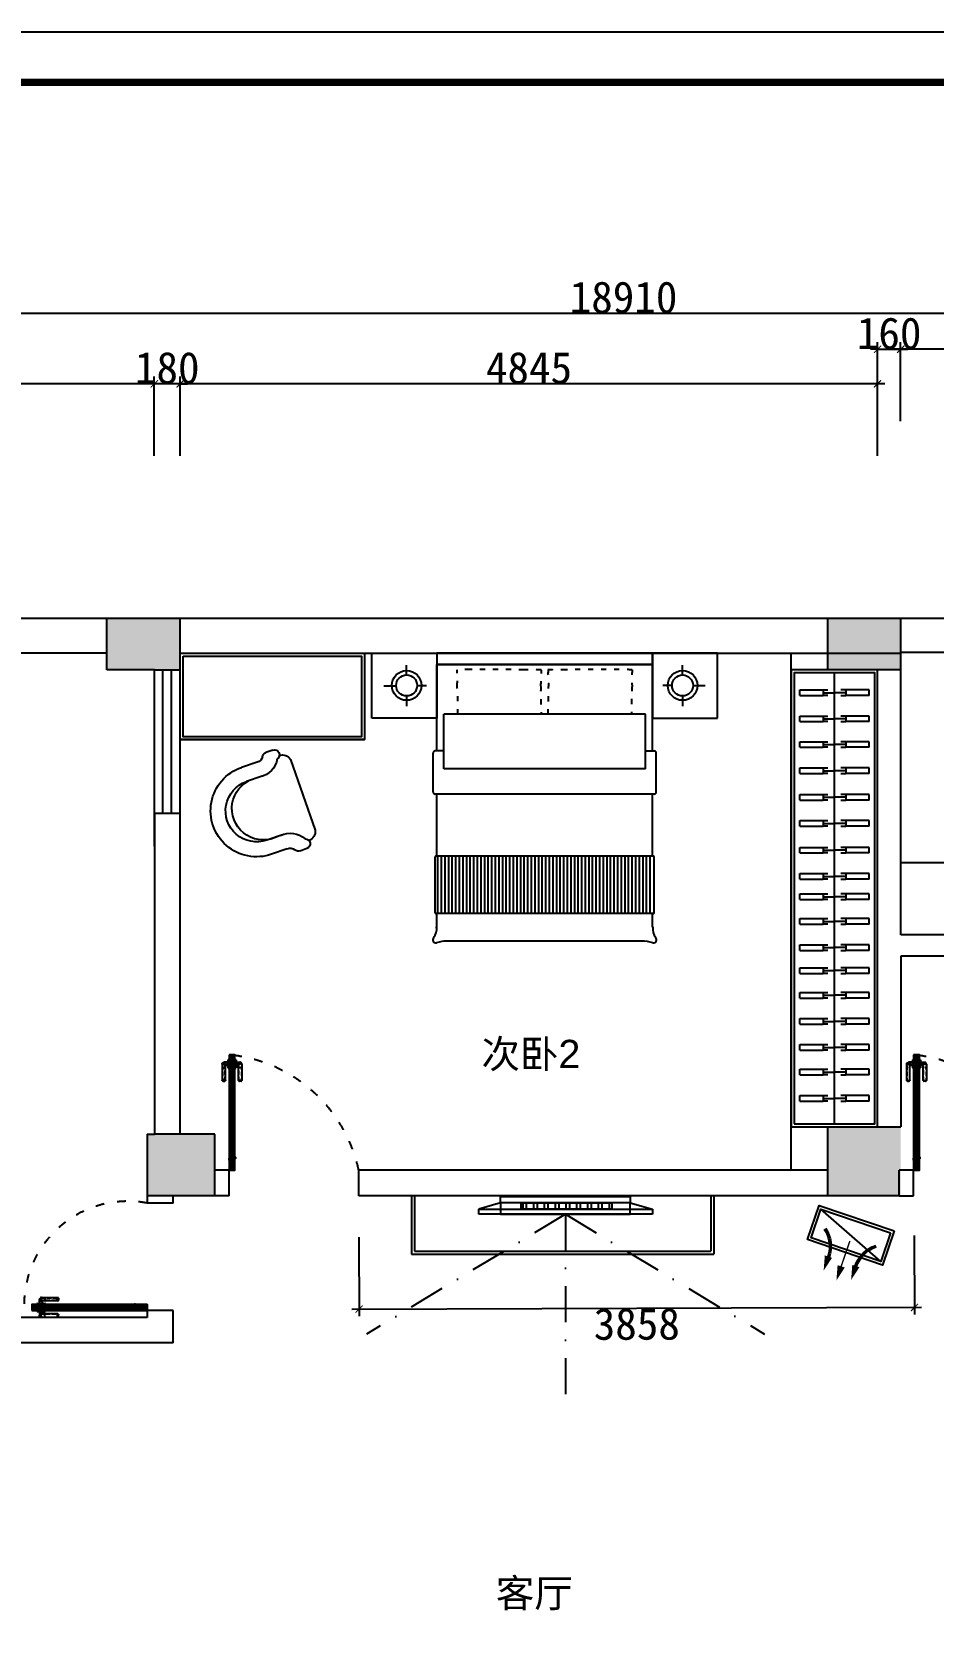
# Model space of a CAD drawing. Header units: millimetres. Extents: x 39175 to 443077, y -41362 to 75939.
# Drawn here: x 348335 to 354595, y 56355 to 67464 of the extents above; entities that cross this region are included whole.
import ezdxf
from ezdxf.enums import TextEntityAlignment as Align

# ---------------------------------------------------------------- set-up
doc = ezdxf.new("R2010")
doc.units = ezdxf.units.MM
for name, pattern in [('ACAD_ISO03W100', [30, 12, -18]), ('DASHDOT', [1, 0.5, -0.25, 0, -0.25]), ('HIDDEN2', [0.1875, 0.125, -0.0625])]:
    doc.linetypes.add(name, pattern=pattern)
for name, color, linetype in [('0-01图框模板说明', 2, 'Continuous'), ('0-02图框细线', 136, 'Continuous'), ('016-P平面家具', 51, 'Continuous'), ('8', 8, 'Continuous'), ('COLUMN', 7, 'Continuous'), ('墙', 7, 'Continuous'), ('墙体', 7, 'Continuous'), ('粗线层', 7, 'Continuous'), ('阿拉1', 8, 'Continuous')]:
    doc.layers.add(name, color=color, linetype=linetype)
doc.styles.add('ar', font='arial.ttf')
doc.styles.get("Standard").update_dxf_attribs({"font": ''})
doc.styles.get('Standard').set_extended_font_data('NSimSun')
doc.dimstyles.new('ISO-25', dxfattribs={"dimtxt": 220, "dimasz": 50, "dimexe": 50, "dimexo": 0.625, "dimtad": 2, "dimdec": 0, "dimtxsty": 'Standard', "dimblk": 'ARCHTICK', "dimcen": 2.5, "dimdle": 50, "dimclrd": 251, "dimclre": 251, "dimclrt": 51, "dimadec": 0, "dimazin": 0, "dimtfac": 1, "dimtdec": 0, "dimtix": 1, "dimtmove": 2, "dimatfit": 3, "dimfxl": 500, "dimfxlon": 1, "dimarcsym": 0})

# ---------------------------------------------------------------- blocks, each defined once
blk = doc.blocks.new('hgggg')
at = {"layer": '0-01图框模板说明', "color": 2, "const_width": 0.724}
blk.add_lwpolyline([(3637.38, 670.41), (3637.38, 383.41), (3227.38, 383.41), (3227.38, 670.41)], close=True, dxfattribs=at)
at = {"layer": '0-02图框细线'}
blk.add_lwpolyline([(3642.38, 675.41), (3642.38, 378.41), (3222.38, 378.41), (3222.38, 675.41)], close=True, dxfattribs=at)
blk = doc.blocks.new('_ArchTick')
at = {"color": 0, "linetype": 'ByBlock', "const_width": 0.15}
blk.add_lwpolyline([(-0.5, -0.5), (0.5, 0.5)], dxfattribs=at)
blk = doc.blocks.new('*D98')
at = {"color": 251, "lineweight": -2, "transparency": 16777216}
for p, q in [((349235, 65020), (343180, 65020)), ((343230, 64520), (343230, 65070)), ((349185, 64520), (349185, 65070))]:
    blk.add_line(p, q, dxfattribs=at)
at = {"layer": 'Defpoints', "color": 0, "transparency": 16777216}
for p in [(343230, 65020), (343230, 63148), (349185, 63033)]:
    blk.add_point(p, dxfattribs=at)
at = {"color": 251, "lineweight": -2, "transparency": 16777216, "xscale": 50, "yscale": 50, "zscale": 50, "rotation": 180}
blk.add_blockref('_ArchTick', (343230, 65020), dxfattribs=at)
at = {"color": 251, "lineweight": -2, "transparency": 16777216, "xscale": 50, "yscale": 50, "zscale": 50}
blk.add_blockref('_ArchTick', (349185, 65020), dxfattribs=at)
at = {"color": 51, "transparency": 16777216, "insert": (346208, 65130), "char_height": 220, "attachment_point": 5}
blk.add_mtext('5955', dxfattribs=at)
blk = doc.blocks.new('*D99')
at = {"color": 251, "lineweight": -2, "transparency": 16777216}
for p, q in [((349185, 65020), (349135, 65020)), ((349185, 64520), (349185, 65070)), ((349365, 65020), (349185, 65020)), ((349365, 64520), (349365, 65070)), ((349365, 65020), (349415, 65020))]:
    blk.add_line(p, q, dxfattribs=at)
at = {"layer": 'Defpoints', "color": 0, "transparency": 16777216}
for p in [(349185, 65020), (349185, 63033), (349365, 63033)]:
    blk.add_point(p, dxfattribs=at)
at = {"color": 251, "lineweight": -2, "transparency": 16777216, "xscale": 50, "yscale": 50, "zscale": 50}
blk.add_blockref('_ArchTick', (349185, 65020), dxfattribs=at)
at = {"color": 251, "lineweight": -2, "transparency": 16777216, "xscale": 50, "yscale": 50, "zscale": 50, "rotation": 180}
blk.add_blockref('_ArchTick', (349365, 65020), dxfattribs=at)
at = {"color": 51, "transparency": 16777216, "insert": (349275, 65130), "char_height": 220, "attachment_point": 5}
blk.add_mtext('180', dxfattribs=at)
blk = doc.blocks.new('*D100')
at = {"color": 251, "lineweight": -2, "transparency": 16777216}
for p, q in [((354260, 65020), (349315, 65020)), ((349365, 64520), (349365, 65070)), ((354210, 64520), (354210, 65070))]:
    blk.add_line(p, q, dxfattribs=at)
at = {"layer": 'Defpoints', "color": 0, "transparency": 16777216}
for p in [(349365, 65020), (349365, 63033), (354210, 63033)]:
    blk.add_point(p, dxfattribs=at)
at = {"color": 251, "lineweight": -2, "transparency": 16777216, "xscale": 50, "yscale": 50, "zscale": 50, "rotation": 180}
blk.add_blockref('_ArchTick', (349365, 65020), dxfattribs=at)
at = {"color": 251, "lineweight": -2, "transparency": 16777216, "xscale": 50, "yscale": 50, "zscale": 50}
blk.add_blockref('_ArchTick', (354210, 65020), dxfattribs=at)
at = {"color": 51, "transparency": 16777216, "insert": (351788, 65130), "char_height": 220, "attachment_point": 5}
blk.add_mtext('4845', dxfattribs=at)
blk = doc.blocks.new('*D101')
at = {"color": 251, "lineweight": -2, "transparency": 16777216}
for p, q in [((354210, 65260), (354160, 65260)), ((354210, 64760), (354210, 65310)), ((354210, 65260), (354370, 65260)), ((354370, 64760), (354370, 65310)), ((354370, 65260), (354420, 65260))]:
    blk.add_line(p, q, dxfattribs=at)
at = {"layer": 'Defpoints', "color": 0, "transparency": 16777216}
for p in [(354370, 65260), (354370, 63393), (354210, 63033)]:
    blk.add_point(p, dxfattribs=at)
at = {"color": 251, "lineweight": -2, "transparency": 16777216, "xscale": 50, "yscale": 50, "zscale": 50}
blk.add_blockref('_ArchTick', (354210, 65260), dxfattribs=at)
at = {"color": 251, "lineweight": -2, "transparency": 16777216, "xscale": 50, "yscale": 50, "zscale": 50, "rotation": 180}
blk.add_blockref('_ArchTick', (354370, 65260), dxfattribs=at)
at = {"color": 51, "transparency": 16777216, "insert": (354290, 65370), "char_height": 220, "attachment_point": 5}
blk.add_mtext('160', dxfattribs=at)
blk = doc.blocks.new('*D102')
at = {"color": 251, "lineweight": -2, "transparency": 16777216}
for p, q in [((356635, 65260), (354320, 65260)), ((354370, 64760), (354370, 65310)), ((356585, 64760), (356585, 65310))]:
    blk.add_line(p, q, dxfattribs=at)
at = {"layer": 'Defpoints', "color": 0, "transparency": 16777216}
for p in [(354370, 65260), (354370, 63393), (356585, 62668)]:
    blk.add_point(p, dxfattribs=at)
at = {"color": 251, "lineweight": -2, "transparency": 16777216, "xscale": 50, "yscale": 50, "zscale": 50, "rotation": 180}
blk.add_blockref('_ArchTick', (354370, 65260), dxfattribs=at)
at = {"color": 251, "lineweight": -2, "transparency": 16777216, "xscale": 50, "yscale": 50, "zscale": 50}
blk.add_blockref('_ArchTick', (356585, 65260), dxfattribs=at)
at = {"color": 51, "transparency": 16777216, "insert": (355478, 65370), "char_height": 220, "attachment_point": 5}
blk.add_mtext('2215', dxfattribs=at)
blk = doc.blocks.new('*D85')
at = {"color": 251, "lineweight": -2, "transparency": 16777216}
for p, q in [((342990, 65010), (342990, 65560)), ((361900, 65010), (361900, 65560)), ((342940, 65510), (361950, 65510))]:
    blk.add_line(p, q, dxfattribs=at)
at = {"layer": 'Defpoints', "color": 0, "transparency": 16777216}
for p in [(361900, 65510), (342990, 63393), (361900, 63393)]:
    blk.add_point(p, dxfattribs=at)
at = {"color": 251, "lineweight": -2, "transparency": 16777216, "xscale": 50, "yscale": 50, "zscale": 50, "rotation": 180}
blk.add_blockref('_ArchTick', (342990, 65510), dxfattribs=at)
at = {"color": 251, "lineweight": -2, "transparency": 16777216, "xscale": 50, "yscale": 50, "zscale": 50}
blk.add_blockref('_ArchTick', (361900, 65510), dxfattribs=at)
at = {"color": 51, "transparency": 16777216, "insert": (352445, 65620), "char_height": 220, "attachment_point": 5}
blk.add_mtext('18910', dxfattribs=at)
blk = doc.blocks.new('hghghgjhgmhjkh')
at = {"layer": '016-P平面家具', "ltscale": 10}
h = blk.add_hatch(dxfattribs=at)
h.set_pattern_fill('ANSI34', color=250, scale=1.777778, style=0)
h.set_pattern_definition([(225, (42769.0107, 46220.4648), (0.94281, -0.94281), []), (225, (42768.6964, 46220.4648), (0.94281, -0.94281), []), (225, (42768.3821, 46220.4648), (0.94281, -0.94281), []), (225, (42768.0679, 46220.4648), (0.94281, -0.94281), [])])
h.paths.add_polyline_path([(42760, 46204), (42761, 46204), (42761, 46220), (42768, 46220), (42768, 46204), (42769, 46204), (42769, 46220), (42760, 46220)])
h = blk.add_hatch(dxfattribs=at)
h.set_pattern_fill('ANSI34', color=250, scale=1.777778, style=0)
h.set_pattern_definition([(315, (43409.0107, 46220.4648), (-0.94281, -0.94281), []), (315, (43409.325, 46220.4648), (-0.94281, -0.94281), []), (315, (43409.6392, 46220.4648), (-0.94281, -0.94281), []), (315, (43409.9535, 46220.4648), (-0.94281, -0.94281), [])])
h.paths.add_polyline_path([(43418, 46204), (43417, 46204), (43417, 46220), (43410, 46220), (43410, 46204), (43409, 46204), (43409, 46220), (43418, 46220)])
h = blk.add_hatch(dxfattribs=at)
h.set_pattern_fill('DOLMIT', color=250, scale=0.3, style=0)
h.set_pattern_definition([(0, (995366.9358, -407035.1008), (0, 1.905), []), (45, (995366.936, -407035.101), (-3.809997403, 3.809997403), [2.694076836, -5.388153673])])
h.paths.add_polyline_path([(42700, 46203), (42700, 46193), (42959, 46193), (42959, 46203)])
h = blk.add_hatch(dxfattribs=at)
h.set_pattern_fill('ANSI34', color=250, scale=1.777778, style=0)
h.set_pattern_definition([(135, (42777.8996, 46175.1315), (0.94281, 0.94281), []), (135, (42777.5853, 46175.1315), (0.94281, 0.94281), []), (135, (42777.271, 46175.1315), (0.94281, 0.94281), []), (135, (42776.9568, 46175.1315), (0.94281, 0.94281), [])])
h.paths.add_polyline_path([(42769, 46191), (42770, 46191), (42770, 46176), (42777, 46176), (42777, 46191), (42778, 46191), (42778, 46175), (42769, 46175)])
h = blk.add_hatch(dxfattribs=at)
h.set_pattern_fill('DOLMIT', color=250, scale=0.3, style=0)
h.set_pattern_definition([(0, (995885.6025, -407035.1008), (0, 1.905), []), (45, (995885.6025, -407035.101), (-3.809997403, 3.809997403), [2.694076836, -5.388153673])])
h.paths.add_polyline_path([(43219, 46203), (43219, 46193), (43478, 46193), (43478, 46203)])
h = blk.add_hatch(dxfattribs=at)
h.set_pattern_fill('ANSI34', color=250, scale=1.777778, style=0)
h.set_pattern_definition([(45, (43400.1218, 46175.1315), (-0.94281, 0.94281), []), (45, (43400.4361, 46175.1315), (-0.94281, 0.94281), []), (45, (43400.7503, 46175.1315), (-0.94281, 0.94281), []), (45, (43401.0646, 46175.1315), (-0.94281, 0.94281), [])])
h.paths.add_polyline_path([(43409, 46191), (43408, 46191), (43408, 46176), (43401, 46176), (43401, 46191), (43400, 46191), (43400, 46175), (43409, 46175)])
at = {"layer": '016-P平面家具', "color": 250, "linetype": 'ByBlock'}
for p, q in [((42692, 46215), (43486, 46215)), ((42692, 46181), (42692, 46215)), ((43486, 46181), (42692, 46181)), ((42700, 46181), (42700, 46215)), ((42700, 46203), (43478, 46203)), ((42700, 46193), (43478, 46193)), ((42959, 46193), (42959, 46203)), ((43219, 46193), (43219, 46203)), ((43478, 46215), (43478, 46181)), ((43486, 46215), (43486, 46181))]:
    blk.add_line(p, q, dxfattribs=at)
at = {"layer": '016-P平面家具', "color": 51, "linetype": 'ByBlock'}
blk.add_lwpolyline([(42689, 46218), (43489, 46218), (43489, 46178), (42689, 46178)], close=True, dxfattribs=at)
at = {"layer": '016-P平面家具', "color": 8, "ltscale": 10}
for points in [[(42769, 46203), (42769, 46220), (42760, 46220), (42760, 46203)], [(42768, 46203), (42768, 46220), (42761, 46220), (42761, 46203)], [(43409, 46203), (43409, 46220), (43418, 46220), (43418, 46203)], [(43410, 46203), (43410, 46220), (43417, 46220), (43417, 46203)], [(42778, 46193), (42778, 46175), (42769, 46175), (42769, 46193)], [(42777, 46193), (42777, 46176), (42770, 46176), (42770, 46193)], [(43400, 46193), (43400, 46175), (43409, 46175), (43409, 46193)], [(43401, 46193), (43401, 46176), (43408, 46176), (43408, 46193)]]:
    blk.add_lwpolyline(points, dxfattribs=at)
blk = doc.blocks.new('2111')
at = {"color": 8, "linetype": 'HIDDEN2', "ltscale": 25}
blk.add_lwpolyline([(679758, -358585), (679698, -358585), (679698, -358579, -0.414214), (679700, -358577), (679756, -358577, -0.414214), (679758, -358579)], format="xyb", close=True, dxfattribs=at)
blk.add_lwpolyline([(679716, -358577), (679716, -358549, -0.414214), (679728, -358537), (679843, -358537, -0.414214), (679848, -358542), (679848, -358555, -0.414214), (679843, -358560), (679738, -358560, 0.414214), (679736, -358562), (679736, -358577)], format="xyb", dxfattribs=at)
at = {"layer": '8', "color": 250, "linetype": 'HIDDEN2', "ltscale": 1.5}
for p, q in [((679840, -358560), (679840, -358537)), ((679845, -358559), (679845, -358538)), ((679846, -358559), (679846, -358538)), ((679846, -358558), (679846, -358539))]:
    blk.add_line(p, q, dxfattribs=at)
blk.add_lwpolyline([(679756, -358585), (679699, -358585), (679699, -358579, -0.414214), (679700, -358579), (679756, -358579, -0.414214), (679756, -358579)], format="xyb", close=True, dxfattribs=at)
blk.add_lwpolyline([(679718, -358577), (679718, -358549, -0.414214), (679728, -358539), (679846, -358539), (679846, -358558), (679738, -358558, 0.414214), (679734, -358562), (679734, -358577)], format="xyb", dxfattribs=at)
for centre, radius, start, end in [((679734, -358545), 18.8, 194.024, 275.2908), ((679741, -358548), 13.1, 122.6197, 245.8556), ((679813, -358548), 59.5, 169.8168, 191.4777)]:
    blk.add_arc(centre, radius, start, end, dxfattribs=at)
blk = doc.blocks.new('awtysaw4eta')
at = {"layer": '墙', "color": 250, "linetype": 'ACAD_ISO03W100', "ltscale": 3}
for centre, radius, start, end in [((351359, 56396), 5802, 90.4968, 91.3853), ((350670, 62135), 551, 354.5772, 6.3929), ((351440, 53805), 8394, 88.3391, 90.8982), ((351748, 60587), 1610, 88.0298, 92.4617), ((350843, 62170), 961, 354.6984, 1.5682), ((351905, 60587), 1610, 87.5383, 91.9702), ((352811, 62170), 961, 178.4318, 185.3016), ((352213, 53805), 8394, 89.1018, 91.6609), ((352295, 56396), 5802, 88.6147, 89.5032), ((352983, 62135), 551, 173.6071, 185.4228), ((349194, 61944), 2030, 358.3883, 3.928), ((354860, 62026), 3061, 178.9727, 182.6082), ((348793, 62026), 3061, 357.3918, 1.0273), ((354459, 61944), 2030, 176.072, 181.6117)]:
    blk.add_arc(centre, radius, start, end, dxfattribs=at)
at = {"layer": '粗线层', "color": 51}
for p, q in [((350627, 62311), (351077, 62311)), ((350627, 61861), (350627, 62311)), ((351077, 62311), (351077, 61861)), ((351077, 61632), (351077, 62232)), ((353027, 62311), (352577, 62311)), ((352577, 62311), (352577, 61861)), ((352577, 61632), (352577, 62232)), ((353027, 61861), (353027, 62311)), ((351077, 61861), (350627, 61861)), ((352577, 61861), (353027, 61861)), ((351052, 61347), (351052, 61617)), ((352602, 61347), (352602, 61617)), ((351077, 60902), (351077, 61332)), ((352577, 60902), (352577, 61332)), ((351067, 60507), (351067, 60897)), ((352582, 60902), (351072, 60902)), ((352587, 60507), (352587, 60897)), ((352582, 60502), (351072, 60502)), ((351077, 60388), (351077, 60502)), ((352577, 60409), (352577, 60502)), ((352502, 60311), (351127, 60311))]:
    blk.add_line(p, q, dxfattribs=at)
at = {"layer": '粗线层', "color": 250}
for p, q in [((350868, 62159), (350868, 62228)), ((352577, 62232), (351077, 62232)), ((352785, 62159), (352785, 62228)), ((350710, 62084), (350796, 62085)), ((350868, 62014), (350868, 61944)), ((350941, 62087), (351005, 62087)), ((352712, 62087), (352648, 62087)), ((352785, 62014), (352785, 61944)), ((352943, 62084), (352858, 62085)), ((351127, 61507), (351127, 61887)), ((352527, 61887), (351127, 61887)), ((352527, 61507), (352527, 61887)), ((351127, 61632), (351067, 61632)), ((352527, 61632), (352587, 61632)), ((352527, 61507), (351127, 61507)), ((352587, 61332), (351067, 61332)), ((351083, 60902), (351083, 60502)), ((351108, 60902), (351108, 60502)), ((351133, 60902), (351133, 60502)), ((351133, 60902), (351133, 60502)), ((351133, 60902), (351133, 60502)), ((351158, 60902), (351158, 60502)), ((351158, 60902), (351158, 60502)), ((351158, 60902), (351158, 60502)), ((351183, 60902), (351183, 60502)), ((351183, 60902), (351183, 60502)), ((351208, 60902), (351208, 60502)), ((351208, 60902), (351208, 60502)), ((351233, 60902), (351233, 60502)), ((351258, 60902), (351258, 60502)), ((351283, 60902), (351283, 60502)), ((351308, 60902), (351308, 60502)), ((351333, 60902), (351333, 60502)), ((351358, 60902), (351358, 60502)), ((351383, 60902), (351383, 60502)), ((351408, 60902), (351408, 60502)), ((351433, 60902), (351433, 60502)), ((351458, 60902), (351458, 60502)), ((351483, 60902), (351483, 60502)), ((351508, 60902), (351508, 60502)), ((351533, 60902), (351533, 60502)), ((351558, 60902), (351558, 60502)), ((351583, 60902), (351583, 60502)), ((351608, 60902), (351608, 60502)), ((351633, 60902), (351633, 60502)), ((351658, 60902), (351658, 60502)), ((351683, 60902), (351683, 60502)), ((351708, 60902), (351708, 60502)), ((351733, 60902), (351733, 60502)), ((351758, 60902), (351758, 60502)), ((351783, 60902), (351783, 60502)), ((351808, 60902), (351808, 60502)), ((351833, 60902), (351833, 60502)), ((351858, 60902), (351858, 60502)), ((351883, 60902), (351883, 60502)), ((351908, 60902), (351908, 60502)), ((351933, 60902), (351933, 60502)), ((351958, 60902), (351958, 60502)), ((351983, 60902), (351983, 60502)), ((352008, 60902), (352008, 60502)), ((352033, 60902), (352033, 60502)), ((352058, 60902), (352058, 60502)), ((352083, 60902), (352083, 60502)), ((352108, 60902), (352108, 60502)), ((352133, 60902), (352133, 60502)), ((352158, 60902), (352158, 60502)), ((352183, 60902), (352183, 60502)), ((352208, 60902), (352208, 60502)), ((352233, 60902), (352233, 60502)), ((352258, 60902), (352258, 60502)), ((352283, 60902), (352283, 60502)), ((352308, 60902), (352308, 60502)), ((352333, 60902), (352333, 60502)), ((352358, 60902), (352358, 60502)), ((352383, 60902), (352383, 60502)), ((352408, 60902), (352408, 60502)), ((352408, 60902), (352408, 60502)), ((352433, 60902), (352433, 60502)), ((352433, 60902), (352433, 60502)), ((352458, 60902), (352458, 60502)), ((352458, 60902), (352458, 60502)), ((352458, 60902), (352458, 60502)), ((352483, 60902), (352483, 60502)), ((352483, 60902), (352483, 60502)), ((352483, 60902), (352483, 60502)), ((352508, 60902), (352508, 60502)), ((352533, 60902), (352533, 60502)), ((352558, 60902), (352558, 60502))]:
    blk.add_line(p, q, dxfattribs=at)
at = {"layer": '粗线层', "color": 51}
blk.add_lwpolyline([(352577, 62311), (351077, 62311), (351077, 62232), (352577, 62232)], close=True, dxfattribs=at)
for centre in [(350868, 62087), (352785, 62087)]:
    blk.add_circle(centre, 103, dxfattribs=at)
at = {"layer": '粗线层', "color": 250}
for centre in [(350868, 62087), (352785, 62087)]:
    blk.add_circle(centre, 72.9, dxfattribs=at)
at = {"layer": '粗线层', "color": 51}
for centre, radius, start, end in [((351067, 61617), 15, 90, 180), ((352587, 61617), 15, 0, 90), ((351067, 61347), 15, 180, 270), ((352587, 61347), 15, 270, 0), ((351072, 60897), 5, 90, 180), ((352582, 60897), 5, 0, 90), ((351072, 60507), 5, 180, 270), ((352582, 60507), 5, 270, 0), ((351071, 60320), 21.1, 136.5359, 281.9177), ((350973, 60399), 104, 322.1587, 5.7516), ((352681, 60399), 104, 174.2484, 217.8413), ((352583, 60320), 21.1, 258.0823, 43.4641), ((351153, 60037), 274, 90.3232, 106.5822), ((352500, 60037), 274, 73.4178, 89.6768)]:
    blk.add_arc(centre, radius, start, end, dxfattribs=at)
blk = doc.blocks.new('tery')
at = {"color": 250}
for p, q in [((445502, 189114), (445541, 189114)), ((445502, 189114), (445502, 188952)), ((445541, 189114), (445541, 188952)), ((445502, 188631), (445502, 188794)), ((445541, 188631), (445541, 188794)), ((445502, 188631), (445541, 188631))]:
    blk.add_line(p, q, dxfattribs=at)
at = {"color": 51}
for p, q in [((445541, 188952), (445502, 188952)), ((445502, 188918), (445502, 188952)), ((445521, 188952), (445521, 188873)), ((445521, 188794), (445521, 188873)), ((445541, 188952), (445541, 188918)), ((445502, 188827), (445502, 188794)), ((445541, 188794), (445502, 188794)), ((445541, 188794), (445541, 188827))]:
    blk.add_line(p, q, dxfattribs=at)
blk = doc.blocks.new('YTYT')
at = {"layer": '016-P平面家具'}
for p, q in [((128945, -21545), (128836, -21507)), ((129081, -21546), (129033, -21529)), ((128911, -21642), (128802, -21604)), ((128968, -22165), (129139, -21673)), ((128770, -22049), (128661, -22011)), ((128736, -22147), (128627, -22109)), ((128844, -22229), (128796, -22213))]:
    blk.add_line(p, q, dxfattribs=at)
for centre, radius, start, end in [((128731, -21808), 319, 70.8731, 250.8731), ((128966, -21503), 46.5, 243.2905, 313.2868), ((129022, -21562), 34.4, 70.8731, 133.2868), ((129070, -21579), 34.4, 266.2069, 70.8731), ((128731, -21808), 215, 70.8731, 250.8731), ((125844, -21785), 2991, 3.2816, 3.318), ((128966, -21503), 150, 243.2905, 312.7171), ((129074, -21665), 65.5, 352.9364, 71.8295), ((125844, -21785), 2819, 355.458, 355.5646), ((128727, -22192), 150, 9.029, 78.4556), ((128727, -22192), 46.5, 8.4594, 78.4556), ((128807, -22180), 34.4, 188.4594, 250.8731), ((128856, -22197), 34.4, 250.8731, 55.5392), ((128912, -22131), 65.5, 249.9167, 328.8097)]:
    blk.add_arc(centre, radius, start, end, dxfattribs=at)
at = {"layer": '016-P平面家具', "color": 250}
blk.add_arc((128778, -21824), 218, 61.1955, 241.8196, dxfattribs=at)
blk = doc.blocks.new('A$C3CBC0539')
at = {"color": 51}
for p, q in [((932, 2229), (1833, 2229)), ((932, 2185), (932, 2229)), ((1833, 2229), (1833, 2185)), ((932, 2185), (780, 2141)), ((780, 2141), (1988, 2141)), ((780, 2105), (780, 2141)), ((1833, 2185), (932, 2185)), ((1832, 2185), (932, 2185)), ((932, 2185), (932, 2105)), ((1832, 2105), (1832, 2185)), ((1832, 2185), (1988, 2141)), ((1988, 2141), (1988, 2105)), ((1988, 2105), (780, 2105)), ((932, 2105), (1832, 2105))]:
    blk.add_line(p, q, dxfattribs=at)
at = {"color": 250, "linetype": 'DASHDOT', "ltscale": 500}
for q in [(0, 1273), (1382, 835), (2765, 1273)]:
    blk.add_line((1382, 2105), q, dxfattribs=at)
at = {"layer": '阿拉1', "color": 8}
for p, q in [((1076, 2185), (1706, 2185)), ((1706, 2141), (1076, 2141))]:
    blk.add_line(p, q, dxfattribs=at)
at = {"layer": '阿拉1', "color": 250}
for p, q in [((1076, 2141), (1076, 2185)), ((1088, 2141), (1088, 2185)), ((1113, 2141), (1113, 2185)), ((1163, 2141), (1163, 2185)), ((1188, 2141), (1188, 2185)), ((1238, 2141), (1238, 2185)), ((1263, 2141), (1263, 2185)), ((1313, 2141), (1313, 2185)), ((1338, 2141), (1338, 2185)), ((1388, 2141), (1388, 2185)), ((1413, 2141), (1413, 2185)), ((1463, 2141), (1463, 2185)), ((1488, 2141), (1488, 2185)), ((1538, 2141), (1538, 2185)), ((1563, 2141), (1563, 2185)), ((1613, 2141), (1613, 2185)), ((1638, 2141), (1638, 2185)), ((1688, 2141), (1688, 2185)), ((1706, 2185), (1706, 2141))]:
    blk.add_line(p, q, dxfattribs=at)
blk = doc.blocks.new('A$C7E183354')
h = blk.add_hatch(color=51)
h.paths.add_polyline_path([(483, 363), (474, 368, 0.105784), (444, 277), (454, 281, -0.09957)])
h.paths.add_polyline_path([(454, 281), (444, 277, 0.024147), (442, 255), (452, 259, -0.02552)])
h.paths.add_polyline_path([(452, 259), (442, 255, 0.0992), (459, 166), (468, 170, -0.104026)])
h.paths.add_polyline_path([(133, 231), (130, 221, -0.09957), (207, 182), (217, 186, 0.105784)])
h.paths.add_polyline_path([(217, 186), (207, 182, -0.02552), (224, 167), (234, 171, 0.024147)])
h.paths.add_polyline_path([(234, 171), (224, 167, -0.104026), (274, 92), (283, 95, 0.0992)])
at = {"color": 250}
blk.add_line((104, 118), (499, 503), dxfattribs=at)
at = {"color": 1}
blk.add_line((459, 166), (468, 170), dxfattribs=at)
at = {"color": 51}
blk.add_line((274, 92), (283, 95), dxfattribs=at)
blk.add_lwpolyline([(0, 324), (93, 92), (604, 297), (510, 529)], close=True, dxfattribs=at)
at = {"color": 250}
blk.add_lwpolyline([(26, 313), (104, 118), (578, 308), (499, 503)], close=True, dxfattribs=at)
at = {"color": 51, "const_width": 10}
blk.add_lwpolyline([(380, 98), (310, 271)], dxfattribs=at)
at = {"color": 51}
for points in [[(316, 0, 0, 52.5, 0), (278, 95, 52.5, 52.5, 0)], [(418, 2, 0, 52.5, 0), (380, 98, 52.5, 52.5, 0)], [(503, 75, 0, 52.5, 0), (465, 170, 52.5, 52.5, 0)]]:
    blk.add_lwpolyline(points, format="xyseb", dxfattribs=at)
for centre, radius, start, end in [((672, 252), 229, 149.5372, 201.8853), ((672, 252), 219, 149.5372, 201.8853), ((70, 10), 229, 21.8853, 74.2333), ((70, 10), 219, 21.8853, 74.2333)]:
    blk.add_arc(centre, radius, start, end, dxfattribs=at)
blk = doc.blocks.new('*D231')
at = {"color": 251, "lineweight": -2, "transparency": 16777216}
for p, q in [((354465, 59103), (354466, 58553)), ((350607, 59092), (350608, 58542)), ((350558, 58592), (354516, 58604))]:
    blk.add_line(p, q, dxfattribs=at)
at = {"layer": 'Defpoints', "color": 0, "transparency": 16777216}
for p in [(350605, 59558), (354463, 59569), (354466, 58603)]:
    blk.add_point(p, dxfattribs=at)
at = {"color": 251, "lineweight": -2, "transparency": 16777216, "xscale": 50, "yscale": 50, "zscale": 50}
for p, rotation in [((350608, 58592), 180.1633623293941), ((354466, 58603), 0.1633623293940834)]:
    blk.add_blockref('_ArchTick', p, dxfattribs=dict(at, rotation=rotation))
at = {"color": 51, "transparency": 16777216, "insert": (352537, 58487), "char_height": 220, "attachment_point": 5, "rotation": 0.1634}
blk.add_mtext('3858', dxfattribs=at)

msp = doc.modelspace()

# ---------------------------------------------------------------- hatches: boundary and pattern name
h = msp.add_hatch(color=8)
h.dxf.hatch_style = 1
h.paths.add_polyline_path([(349360.2, 63392.9), (348850.2, 63392.9), (348850.2, 63032.9), (349180.2, 63032.9), (349360.2, 63032.9)])
h.paths.add_polyline_path([(354365.2, 63392.9), (353860.2, 63392.9), (353860.2, 63032.9), (354365.2, 63032.9)])
h.paths.add_polyline_path([(349600.2, 59807.9), (349180.2, 59807.9), (349130.2, 59807.9), (349130.2, 59377.9), (349600.2, 59377.9)])
h.paths.add_polyline_path([(354370.3, 59857.9), (353865.2, 59857.9), (353865.2, 59377.9), (354370.3, 59377.9)])
h.paths.add_polyline_path([(360375.2, 59837.9), (359875.2, 59837.9), (359875.2, 59377.9), (360375.2, 59377.9)])
h.paths.add_polyline_path([(360375.2, 63392.9), (359875.2, 63392.9), (359875.2, 63032.9), (360375.2, 63032.9)])
h.paths.add_polyline_path([(345120.3, 63392.9), (344610.3, 63392.9), (344610.3, 63032.9), (345120.3, 63032.9)])
h.paths.add_polyline_path([(345110.2, 58722.9), (344605.2, 58722.9), (344605.2, 58277.9), (345110.2, 58277.9)])

# ---------------------------------------------------------------- linework, layer by layer
for p, q in [((342990.3, 63392.9), (361900.3, 63392.9)), ((348855.3, 63032.9), (348855.3, 63392.9)), ((349365.3, 63032.9), (349365.3, 63392.9)), ((353865.3, 63032.9), (353865.3, 63392.9)), ((354370.3, 61192.9), (354370.3, 63392.9)), ((348855.3, 63147.9), (345120.3, 63147.9)), ((349365.3, 63147.9), (354370.3, 63147.9)), ((356215.3, 63152.9), (354370.3, 63152.9)), ((349185.3, 63032.9), (348855.3, 63032.9)), ((349185.3, 63032.9), (349365.3, 63032.9)), ((354370.3, 63032.9), (353865.3, 63032.9)), ((354210.3, 61042.9), (354210.3, 63032.9)), ((349185.3, 62037.9), (349185.3, 59807.9)), ((349185.3, 61807.9), (349185.3, 62037.9)), ((349185.3, 62037.9), (349365.3, 62037.9)), ((349365.3, 59807.9), (349365.3, 62037.9)), ((355795.3, 61192.9), (354370.3, 61192.9)), ((354210.3, 59857.9), (354210.3, 61042.9)), ((355795.3, 61042.9), (354370.3, 61042.9)), ((354370.3, 61042.9), (354370.3, 59857.9)), ((349135.3, 59807.9), (349185.3, 59807.9)), ((349135.3, 59807.9), (349135.3, 59377.9)), ((349605.3, 59807.9), (349185.3, 59807.9)), ((349605.3, 59377.9), (349605.3, 59807.9)), ((353865.3, 59377.9), (353865.3, 59857.9)), ((353865.3, 59857.9), (354370.3, 59857.9)), ((349705.3, 59557.9), (349605.3, 59557.9)), ((349705.3, 59377.9), (349705.3, 59557.9)), ((353865.3, 59557.9), (350605.3, 59557.9)), ((350605.3, 59377.9), (350605.3, 59557.9)), ((354360.3, 59377.9), (354360.3, 59557.9)), ((354460.3, 59557.9), (354360.3, 59557.9)), ((354460.3, 59377.9), (354460.3, 59557.9)), ((349135.3, 59377.9), (349135.3, 59327.9)), ((349705.3, 59377.9), (349135.3, 59377.9)), ((349315.3, 59327.9), (349135.3, 59327.9)), ((349315.3, 59327.9), (349315.3, 59377.9)), ((354360.3, 59377.9), (350605.3, 59377.9)), ((354360.3, 59377.9), (354460.3, 59377.9)), ((349315.3, 58582.9), (348335.3, 58582.9)), ((349135.3, 58622.9), (349135.3, 58532.9)), ((349315.3, 58532.9), (349315.3, 58582.9)), ((349135.3, 58532.9), (345115.3, 58532.9)), ((349315.3, 58357.9), (349315.3, 58532.9)), ((349315.3, 58357.9), (345115.3, 58357.9))]:
    msp.add_line(p, q)
at = {"color": 2}
msp.add_line((353610.3, 59557.9), (353610.3, 63147.9), dxfattribs=at)
at = {"color": 251}
for p, q in [((349185.3, 62037.9), (349185.3, 63032.9)), ((349365.3, 62037.9), (349365.3, 63032.9))]:
    msp.add_line(p, q, dxfattribs=at)
at = {"color": 51}
for p, q in [((349245.3, 62037.9), (349245.3, 63032.9)), ((349305.3, 62037.9), (349305.3, 63032.9)), ((349365.3, 62547.9), (350645.3, 62547.9)), ((355210.3, 61692.9), (354370.3, 61692.9))]:
    msp.add_line(p, q, dxfattribs=at)
at = {"color": 2}
for points in [[(349365.3, 63147.9), (350645.3, 63147.9), (350645.3, 62547.9), (349365.3, 62547.9)], [(353610.3, 59857.9), (354210.3, 59857.9), (354210.3, 63032.9), (353610.3, 63032.9)]]:
    msp.add_lwpolyline(points, close=True, dxfattribs=at)
at = {"layer": '016-P平面家具', "color": 250}
for p, q in [((353910.3, 59877.9), (353910.3, 63012.9)), ((350992.2, 59374), (350992.2, 58994)), ((353052.2, 59374), (353052.2, 58994)), ((350992.2, 58994), (353052.2, 58994))]:
    msp.add_line(p, q, dxfattribs=at)
at = {"layer": '016-P平面家具'}
for p, q in [((350972.2, 59374), (350972.2, 58974)), ((353072.2, 59374), (353072.2, 58974)), ((350972.2, 58974), (353072.2, 58974))]:
    msp.add_line(p, q, dxfattribs=at)
at = {"layer": '016-P平面家具', "color": 250}
msp.add_lwpolyline([(353630.3, 59877.9), (354190.3, 59877.9), (354190.3, 63012.9), (353630.3, 63012.9)], close=True, dxfattribs=at)
at = {"layer": '016-P平面家具', "color": 250, "linetype": 'ACAD_ISO03W100', "ltscale": 5}
for centre, radius, start, end in [((349606.7, 59340.7), 1022, 12.27092, 84.462), ((354361.7, 59340.7), 1022, 12.27092, 84.462), ((349001, 58619.6), 721, 79.26238, 182.46288)]:
    msp.add_arc(centre, radius, start, end, dxfattribs=at)
at = {"layer": 'COLUMN', "color": 250}
msp.add_lwpolyline([(349385.3, 63127.9), (350625.3, 63127.9), (350625.3, 62567.9), (349385.3, 62567.9)], close=True, dxfattribs=at)

# ---------------------------------------------------------------- block references
at = {"color": 2}
msp.add_blockref('awtysaw4eta', (70.1, 837.2), dxfattribs=at)
at = {"layer": '0-02图框细线', "xscale": 70, "yscale": 70, "zscale": 70}
msp.add_blockref('hgggg', (111653, 20185.6), dxfattribs=at)
at = {"layer": '016-P平面家具', "color": 250, "extrusion": (0, 0, -1), "zscale": -1, "rotation": 90}
for p in [(-165037.6, -382646.8), (-165037.6, -383007.4), (-165037.6, -383373.5), (-165037.6, -383741.4), (-165037.6, -384235.9), (-165037.6, -384749.1), (-165037.6, -385283.2)]:
    msp.add_blockref('tery', p, dxfattribs=at)
at = {"layer": '016-P平面家具', "extrusion": (0, 0, -1), "zscale": -1, "rotation": 90}
for p in [(-165037.6, -382829.2), (-165037.6, -383189.8), (-165037.6, -383555.8), (-165037.6, -383923.7), (-165037.6, -384064.6), (-165037.6, -384418.2), (-165037.6, -384577.9), (-165037.6, -384931.5), (-165037.6, -385111.9), (-165037.6, -385465.6)]:
    msp.add_blockref('tery', p, dxfattribs=at)
at = {"layer": '016-P平面家具', "xscale": -1}
for name, p, rotation in [('2111', (-8880.1, 740022.3), 90), ('2111', (-4125.1, 740022.3), 90), ('A$C7E183354', (354341.5, 58810.8), 3.034609639001253), ('2111', (-331329, -300002.5), 180)]:
    msp.add_blockref(name, p, dxfattribs=dict(at, rotation=rotation))
at = {"layer": '016-P平面家具', "color": 0, "linetype": 'ByBlock', "xscale": -1}
for p, rotation in [((395923.1, 103046.9), 90), ((400678.1, 103046.9), 90), ((305646.3, 104800.7), 180)]:
    msp.add_blockref('hghghgjhgmhjkh', p, dxfattribs=dict(at, rotation=rotation))
at = {"layer": '016-P平面家具', "rotation": 270}
for p in [(708330.8, 740022.3), (713085.8, 740022.3)]:
    msp.add_blockref('2111', p, dxfattribs=at)
at = {"layer": '016-P平面家具'}
for name, p in [('A$C3CBC0539', (350658.6, 57145.2)), ('2111', (-331329, 417208.4))]:
    msp.add_blockref(name, p, dxfattribs=at)
at = {"layer": '墙体', "xscale": -1, "rotation": 180}
msp.add_blockref('YTYT', (221164.2, 40245.2), dxfattribs=at)

# ---------------------------------------------------------------- texts
at = {"color": 2, "style": 'ar', "flags": 8}
for tag, p in [('次卧2', (351801.4, 60367.3)), ('客厅', (351825, 56622.9))]:
    msp.add_attdef(tag, text='原始结构图', height=196, dxfattribs=at).set_placement(p, align=Align.MIDDLE)

# ---------------------------------------------------------------- dimensions: what is measured, and where the dimension line sits
for base, p1, p2, picture, middle in [((361900.3, 65509.6), (342990.3, 63392.9), (361900.3, 63392.9), '*D85', (352445.3, 65620.3)), ((354370.3, 65259.8), (354210.3, 63032.9), (354370.3, 63392.9), '*D101', (354290.3, 65370.4)), ((354370.3, 65259.8), (356585.3, 62667.9), (354370.3, 63392.9), '*D102', (355477.8, 65370.4)), ((343230.3, 65019.8), (349185.3, 63032.9), (343230.3, 63147.9), '*D98', (346207.8, 65130.4)), ((349185.3, 65019.8), (349365.3, 63032.9), (349185.3, 63032.9), '*D99', (349275.3, 65130.4)), ((349365.3, 65019.8), (354210.3, 63032.9), (349365.3, 63032.9), '*D100', (351787.8, 65130.4))]:
    dim = msp.add_linear_dim(base=base, p1=p1, p2=p2, dimstyle='ISO-25')
    dim.commit()
    dim.dimension.update_dxf_attribs({"geometry": picture, "text_midpoint": middle})
at = {"color": 3}
dim = msp.add_aligned_dim(p1=(350605.3, 59557.9), p2=(354463.3, 59568.9), distance=-965.6, dimstyle='ISO-25', dxfattribs=at)
dim.commit()
dim.dimension.update_dxf_attribs({"geometry": '*D231', "text_midpoint": (352537.4, 58487.2)})

doc.saveas('drawing.dxf')
